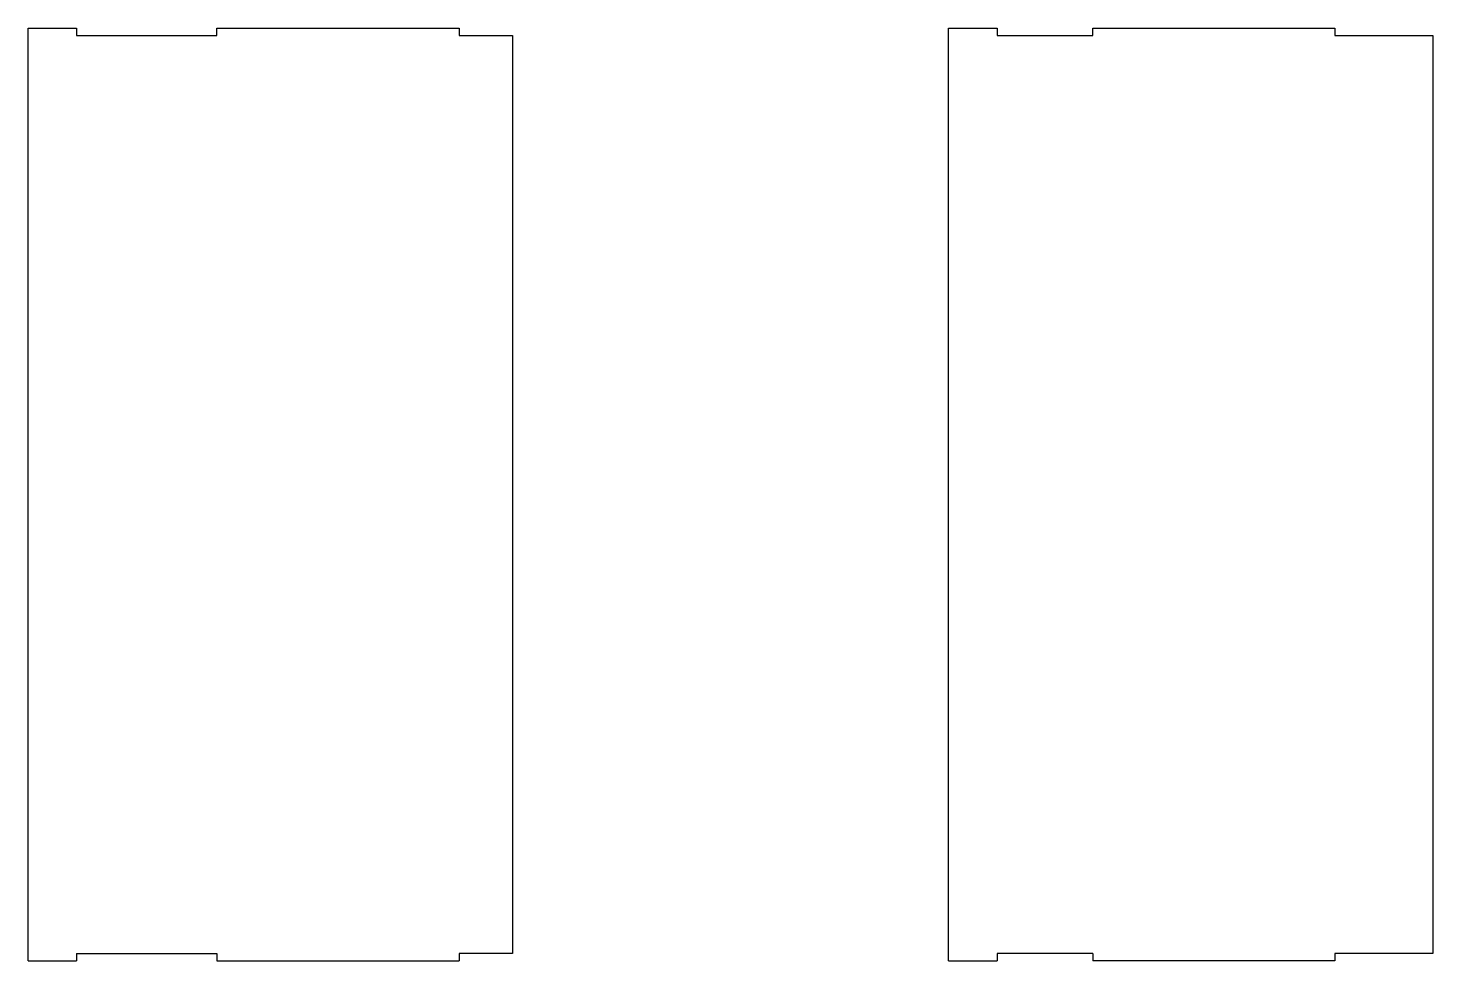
# Model space of a CAD drawing. Header units: inches. Extents: x -100 to 480, y -192 to 192.
import ezdxf

# ---------------------------------------------------------------- set-up
doc = ezdxf.new("R2010")
doc.units = ezdxf.units.IN
doc.header["$MEASUREMENT"] = 0
doc.linetypes.add('Continuous2', pattern=[0])

msp = doc.modelspace()

# ---------------------------------------------------------------- linework, layer by layer
at = {"color": 3, "linetype": 'Continuous2', "lineweight": -3, "true_color": 0x00ff00}
for p, q in [((-100, 192.5), (-80, 192.5)), ((-100, -192.5), (-100, 192.5)), ((-80, 192.5), (-80, 189.5)), ((-22, 189.5), (-22, 192.5)), ((-22, 192.5), (78, 192.5)), ((78, 192.5), (78, 189.5)), ((280.14, 192.5), (300.14, 192.5)), ((280.14, -192.5), (280.14, 192.5)), ((300.14, 192.5), (300.14, 189.5)), ((339.64, 189.5), (339.64, 192.5)), ((339.64, 192.5), (439.64, 192.5)), ((439.64, 192.5), (439.64, 189.5)), ((-80, 189.5), (-22, 189.5)), ((78, 189.5), (100, 189.5)), ((100, 189.5), (100, -189.5)), ((300.14, 189.5), (339.64, 189.5)), ((439.64, 189.5), (480.14, 189.5)), ((480.14, 189.5), (480.14, -189.5)), ((-80, -189.5), (-80, -192.5)), ((-80, -189.5), (-22, -189.5)), ((-22, -189.5), (-22, -192.5)), ((78, -189.5), (78, -192.5)), ((100, -189.5), (78, -189.5)), ((300.14, -189.5), (300.14, -192.5)), ((339.64, -189.5), (300.14, -189.5)), ((339.64, -189.5), (339.64, -192.5)), ((439.64, -189.5), (439.64, -192.5)), ((480.14, -189.5), (439.64, -189.5)), ((-100, -192.5), (-80, -192.5)), ((-22, -192.5), (78, -192.5)), ((280.14, -192.5), (300.14, -192.5)), ((439.64, -192.5), (339.64, -192.5))]:
    msp.add_line(p, q, dxfattribs=at)

doc.saveas('drawing.dxf')
